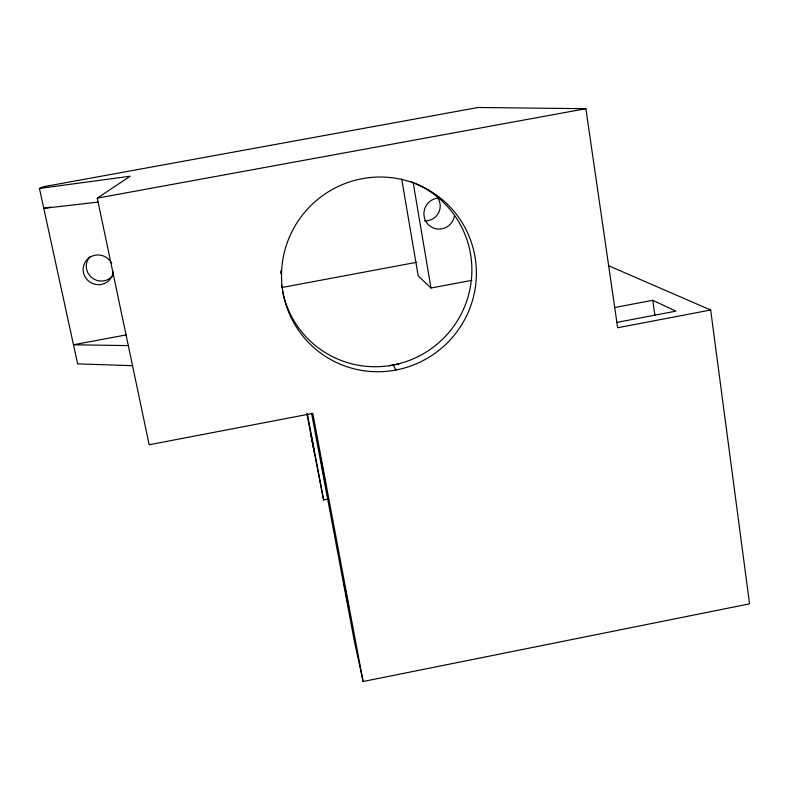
<?xml version="1.0" encoding="UTF-8"?>
<svg xmlns="http://www.w3.org/2000/svg" width="789" height="789" viewBox="0 0 789 789"><rect width="100%" height="100%" fill="white"/><g stroke="black" fill="none" stroke-linecap="round" stroke-linejoin="round"><path stroke-width="1.18" d="M608.437 265.666L710.662 310.008L749.55 603.841L363.108 681.509L312.809 413.406L149.17 444.759L97.274 198.138L130.224 176.213L39.45 188.443L77.647 363.877L132.71 365.682M39.45 188.443L43.503 186.737L478.095 107.491L585.882 108.695L617.649 327.741L710.662 310.008M306.773 413.308L323.589 499.95L328.392 499.013M614.69 307.523L652.769 300.293L675.867 311.162L616.623 322.445M389.45 365.721L399.126 363.877M282.442 287.413L416.631 262.293M126.141 334.901L73.485 344.783L128.499 345.612M401.69 178.945L418.2 275.903L430.991 288.015L471.812 280.332M97.274 198.138L585.882 108.695M50.95 207.034L43.78 208.345L98.319 202.063M393.08 365.031L396.039 370.002M363.108 681.509L354.517 642.009L311.566 413.318M307.424 414.126L323.589 499.95M413.219 182.801L430.991 288.015M652.769 300.293L654.909 315.57M113.438 274.73A14.883 14.498 26.9 0 1 92.165 277.955A14.883 14.498 26.9 0 1 89.828 256.77M113.231 271.949A15.188 14.784 26.5 0 1 91.682 283.083A15.188 14.784 26.5 0 1 87.461 259.187A15.188 14.784 26.5 0 1 111.732 263.427M437.51 197.635A14.577 14.32 -62.4 0 1 424.502 220.762M454.484 215.811A15.612 15.316 -60.5 0 1 437.796 229.037A15.612 15.316 -60.5 0 1 423.91 213.306A15.612 15.316 -60.5 0 1 438.773 198.019M410.99 181.736A96.159 94.996 -43.7 0 1 437.777 343.59A96.159 94.996 -43.7 0 1 282.551 291.131M281.91 287.65A96.159 94.996 -43.7 0 1 281.555 285.293M280.677 273.329A96.159 94.996 -43.7 0 1 280.687 270.933M343.807 582.144L348.708 607.836L343.807 582.144M320.758 459.119L325.591 484.673L320.758 459.119M311.053 434.936L314.347 452.304L311.053 434.936M394.53 370.278A98.014 96.781 -43.2 0 0 454.454 211.886A98.014 96.781 -43.2 0 0 287.867 240.951A98.014 96.781 -43.2 0 0 394.53 370.278"/></g></svg>
